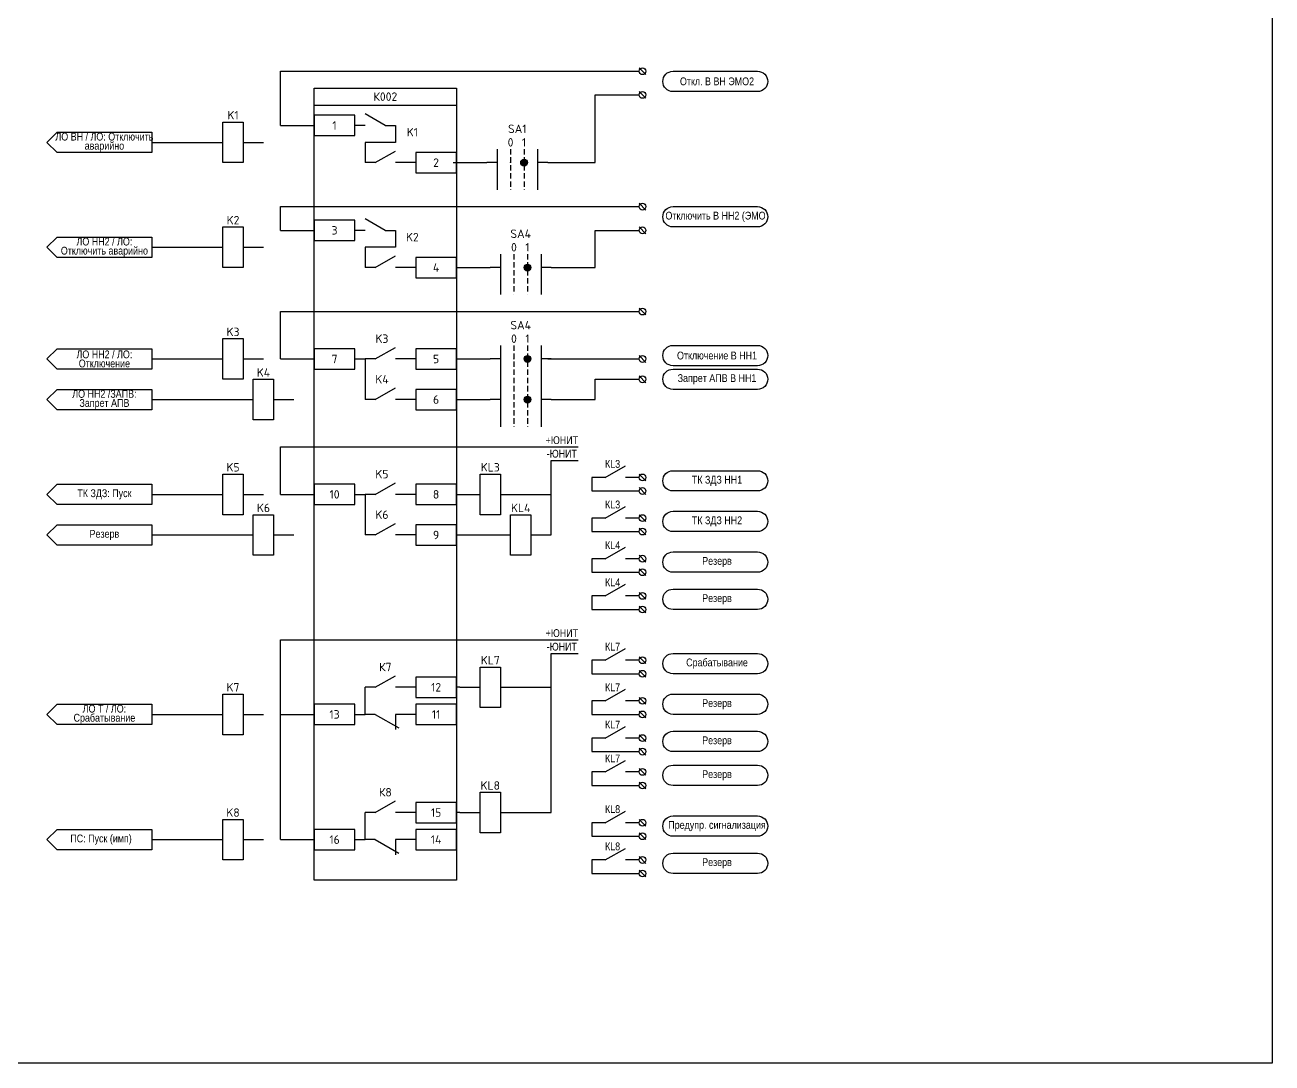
# Model space of a CAD drawing. Header units: millimetres. Extents: x 1657 to 5785, y -558 to 1129.
# Drawn here: x 2335.5 to 2704, y -171 to 135.7 of the extents above; entities that cross this region are included whole.
import ezdxf
from ezdxf.enums import TextEntityAlignment as Align

# ---------------------------------------------------------------- set-up
doc = ezdxf.new("R2010")
doc.units = ezdxf.units.MM
doc.set_wipeout_variables(frame=1)
doc.linetypes.add('HIDDEN', pattern=[9.525, 6.35, -3.175])
doc.layers.add('_ОРЗ_0.3', color=7, linetype='Continuous', lineweight=30)
doc.layers.add('TEXT', color=7, linetype='Continuous', lineweight=25)
doc.layers.add('Основная', color=7, linetype='Continuous')
doc.styles.add('2.5_Gost_RD', font='ARIALN.TTF', dxfattribs={"height": 2.5})
doc.styles.add('2.5_ISOCPEUR', font='isocpeur.ttf', dxfattribs={"width": 0.9, "height": 2.5})
doc.styles.add('2.5_ISOCPEUR_1', font='isocpeur.ttf', dxfattribs={"height": 2.5})

# ---------------------------------------------------------------- blocks, each defined once
blk = doc.blocks.new('SPEC_COS_H')
at = {"layer": 'Основная', "color": 0}
blk.add_line((0, 0), (6, 3.43), dxfattribs=at)
blk = doc.blocks.new('*U104')
blk.add_lwpolyline([(0, 3), (-12, 3), (-12, -3), (0, -3)], close=True)
at = {"layer": 'Основная', "color": 0}
for p, q in [((-24, 0), (-27, 0)), ((-12, 0), (-18, 0))]:
    blk.add_line(p, q, dxfattribs=at)
at = {"ltscale": 0.25}
blk.add_blockref('SPEC_COS_H', (-24, 0), dxfattribs=at)
at = {"layer": 'Основная', "style": '2.5_ISOCPEUR'}
for tag, p in [('ОУ', (-13, 9)), ('K', (-13, 9)), ('В', (-6, 0))]:
    blk.add_attdef(tag, text='', height=2.5, dxfattribs=at).set_placement(p, align=Align.MIDDLE_CENTER)
blk = doc.blocks.new('*U42')
at = {"layer": 'Основная', "color": 0}
for p, q in [((0, 0), (2, 0)), ((2, 0), (40, 0)), ((40, 0), (42, 0))]:
    blk.add_line(p, q, dxfattribs=at)
blk = doc.blocks.new('*U53')
blk.add_lwpolyline([(0, 3), (-12, 3), (-12, -3), (0, -3)], close=True)
at = {"layer": 'Основная', "style": '2.5_ISOCPEUR'}
for tag, p in [('ОУ', (-7, 10)), ('В', (-6, 0))]:
    blk.add_attdef(tag, text='', height=2.5, dxfattribs=at).set_placement(p, align=Align.MIDDLE_CENTER)
blk = doc.blocks.new('*U115')
blk.add_wipeout([(1, -0.01), (0.98, -0.18), (0.96, -0.27), (0.94, -0.34), (0.91, -0.42), (0.88, -0.48), (0.85, -0.53), (0.83, -0.56), (0.8, -0.6), (0.75, -0.66), (0.7, -0.71), (0.66, -0.75), (0.64, -0.77), (0.62, -0.79), (0.58, -0.81), (0.53, -0.85), (0.5, -0.86), (0.46, -0.89), (0.41, -0.91), (0.35, -0.94), (0.3, -0.95), (0.23, -0.97), (0.18, -0.98), (0.12, -0.99), (0.06, -1), (0.02, -1), (-0.04, -1), (-0.1, -0.99), (-0.16, -0.99), (-0.24, -0.97), (-0.28, -0.96), (-0.34, -0.94), (-0.39, -0.92), (-0.44, -0.9), (-0.47, -0.88), (-0.52, -0.86), (-0.56, -0.83), (-0.6, -0.8), (-0.64, -0.77), (-0.68, -0.73), (-0.74, -0.67), (-0.77, -0.63), (-0.8, -0.6), (-0.84, -0.54), (-0.87, -0.5), (-0.9, -0.44), (-0.92, -0.38), (-0.94, -0.34), (-0.96, -0.29), (-0.97, -0.23), (-0.99, -0.16), (-1, -0.08), (-1, -0.02), (-1, 0.03), (-0.99, 0.11), (-0.98, 0.18), (-0.97, 0.24), (-0.96, 0.29), (-0.94, 0.34), (-0.92, 0.4), (-0.89, 0.46), (-0.87, 0.5), (-0.84, 0.54), (-0.8, 0.6), (-0.77, 0.64), (-0.71, 0.7), (-0.67, 0.74), (-0.67, 0.74), (-0.68, 0.73), (-0.65, 0.76), (-0.6, 0.8), (-0.56, 0.83), (-0.52, 0.85), (-0.47, 0.88), (-0.42, 0.91), (-0.37, 0.93), (-0.32, 0.95), (-0.27, 0.96), (-0.21, 0.98), (-0.15, 0.99), (-0.08, 1), (-0.03, 1), (0.08, 1), (0.14, 0.99), (0.21, 0.98), (0.34, 0.94), (0.4, 0.92), (0.46, 0.89), (0.52, 0.85), (0.56, 0.83), (0.6, 0.8), (0.64, 0.77), (0.67, 0.74), (0.7, 0.71), (0.75, 0.67), (0.78, 0.63), (0.82, 0.57), (0.84, 0.54), (0.9, 0.43), (0.94, 0.35), (0.96, 0.29), (0.97, 0.23), (0.99, 0.1), (1, 0.03)])
at = {"layer": 'Основная', "ltscale": 0.25}
blk.add_circle((0, 0), 1, dxfattribs=at)
blk = doc.blocks.new('*U107')
at = {"layer": 'Основная', "style": '2.5_ISOCPEUR'}
for tag, p in [('ОУ', (0, 4)), ('В', (0, -3))]:
    blk.add_attdef(tag, text='', height=2.5, dxfattribs=at).set_placement(p, align=Align.MIDDLE_CENTER)
at = {"ltscale": 0.25}
blk.add_blockref('*U115', (0, 0), dxfattribs=at)
at = {"layer": 'Основная', "ltscale": 0.25}
blk.add_line((1, -1), (-1, 1), dxfattribs=at)
blk = doc.blocks.new('*U106')
at = {"ltscale": 0.35}
h = blk.add_hatch(color=256, dxfattribs=at)
edge = h.paths.add_edge_path()
edge.add_arc((-2, 0), 0.01, 0, 360)
h = blk.add_hatch(color=256, dxfattribs=at)
edge = h.paths.add_edge_path()
edge.add_arc((2, 0), 1, 0, 360)
at = {"layer": 'Основная', "color": 0}
for p, q in [((-6, 4), (-6, -8)), ((6, 4), (6, -8)), ((-6, 0), (-9, 0)), ((9, 0), (6, 0))]:
    blk.add_line(p, q, dxfattribs=at)
at = {"layer": 'Основная', "color": 0, "linetype": 'HIDDEN', "ltscale": 0.25}
for p, q in [((-2, 4), (-2, -8)), ((2, 4), (2, -8))]:
    blk.add_line(p, q, dxfattribs=at)
at = {"layer": 'Основная', "ltscale": 0.35}
for centre, radius in [((-2, 0), 0.01), ((2, 0), 1)]:
    blk.add_circle(centre, radius, dxfattribs=at)
at = {"layer": 'Основная', "style": '2.5_ISOCPEUR'}
for tag, p in [('ОУ', (0, 10)), ('ОП1', (-2, 6)), ('ОП2', (2, 6)), ('В1', (-9, -2)), ('В2', (9, -2))]:
    blk.add_attdef(tag, text='', height=2.5, dxfattribs=at).set_placement(p, align=Align.MIDDLE_CENTER)
blk = doc.blocks.new('*U108')
at = {"layer": 'Основная', "color": 0}
for p, q in [((-9, 0), (-3, 0)), ((3, 0), (9, 0))]:
    blk.add_line(p, q, dxfattribs=at)
at = {"layer": 'Основная'}
blk.add_lwpolyline([(-3, 6), (3, 6), (3, -6), (-3, -6)], close=True, dxfattribs=at)
at = {"layer": 'Основная', "style": '2.5_ISOCPEUR'}
for tag, p in [('ОУ', (0, 8)), ('В2', (-7, -2)), ('В1', (7, -2))]:
    blk.add_attdef(tag, text='', height=2.5, dxfattribs=at).set_placement(p, align=Align.MIDDLE_CENTER)
blk = doc.blocks.new('*U54')
blk.add_lwpolyline([(0, 3), (-12, 3), (-12, -3), (0, -3)], close=True)
at = {"layer": 'Основная', "color": 0}
for p, q in [((-24, 0), (-27, 0)), ((-12, 0), (-18, 0))]:
    blk.add_line(p, q, dxfattribs=at)
at = {"ltscale": 0.25}
blk.add_blockref('SPEC_COS_H', (-24, 0), dxfattribs=at)
at = {"layer": 'Основная', "style": '2.5_ISOCPEUR'}
for tag, p in [('ОУ', (-22, 6)), ('K', (-21, 6)), ('В', (-6, 0))]:
    blk.add_attdef(tag, text='', height=2.5, dxfattribs=at).set_placement(p, align=Align.MIDDLE_CENTER)
blk = doc.blocks.new('*U110')
at = {"layer": 'Основная', "color": 0}
blk.add_line((0, 0), (7, -4), dxfattribs=at)
at = {"layer": 'Основная', "ltscale": 0.35}
blk.add_line((6, 0), (6, -4.5), dxfattribs=at)
blk = doc.blocks.new('*U101')
blk.add_lwpolyline([(0, 3), (-12, 3), (-12, -3), (0, -3)], close=True)
at = {"layer": 'Основная', "color": 0}
for p, q in [((-24, 0), (-27, 0)), ((-12, 0), (-18, 0))]:
    blk.add_line(p, q, dxfattribs=at)
at = {"ltscale": 0.25}
blk.add_blockref('*U110', (-24, 0), dxfattribs=at)
at = {"layer": 'Основная', "style": '2.5_ISOCPEUR'}
for tag, p in [('ОУ', (-22, 4)), ('K', (-21, 6)), ('В', (-6, 0))]:
    blk.add_attdef(tag, text='', height=2.5, dxfattribs=at).set_placement(p, align=Align.MIDDLE_CENTER)
blk = doc.blocks.new('*U105')
blk.add_lwpolyline([(0, 3), (-12, 3), (-12, -3), (0, -3)], close=True)
at = {"layer": 'Основная', "color": 0}
for p, q in [((-24, 0), (-27, 0)), ((-12, 0), (-18, 0))]:
    blk.add_line(p, q, dxfattribs=at)
at = {"ltscale": 0.25}
blk.add_blockref('SPEC_COS_H', (-24, 0), dxfattribs=at)
at = {"layer": 'Основная', "style": '2.5_ISOCPEUR'}
for tag, p in [('ОУ', (-21, 6)), ('K', (-21, 6)), ('В', (-6, 0))]:
    blk.add_attdef(tag, text='', height=2.5, dxfattribs=at).set_placement(p, align=Align.MIDDLE_CENTER)

msp = doc.modelspace()

# ---------------------------------------------------------------- linework, layer by layer
at = {"ltscale": 100}
for p, q in [((2445, 106), (2445, 101)), ((2373, 101), (2388, 101)), ((2445, 101), (2436, 101)), ((2436, 101), (2436, 95)), ((2445, 75), (2445, 70)), ((2373, 70), (2388, 70)), ((2445, 70), (2436, 70)), ((2436, 70), (2436, 64)), ((2373, 37), (2388, 37)), ((2433, 37), (2436, 37)), ((2436, 37), (2436, 25)), ((2490, 37), (2517, 37)), ((2373, 25), (2397, 25)), ((2491, -15), (2491, 7)), ((2491, 7), (2499, 7)), ((2507, 2), (2503, 2)), ((2503, 2), (2503, -2)), ((2373, -3), (2388, -3)), ((2433, -3), (2436, -3)), ((2436, -3), (2436, -15)), ((2482, -3), (2491, -3)), ((2503, -2), (2517, -2)), ((2507, -10), (2503, -10)), ((2503, -10), (2503, -14)), ((2503, -14), (2517, -14)), ((2373, -15), (2397, -15)), ((2507, -22), (2503, -22)), ((2503, -22), (2503, -26)), ((2503, -26), (2517, -26)), ((2507, -33), (2503, -33)), ((2503, -33), (2503, -37)), ((2503, -37), (2517, -37)), ((2491, -97), (2491, -50)), ((2491, -50), (2499, -50)), ((2507, -52), (2503, -52)), ((2503, -52), (2503, -56)), ((2503, -56), (2517, -56)), ((2436, -68), (2436, -60)), ((2464, -60), (2463, -60)), ((2482, -60), (2491, -60)), ((2507, -64), (2503, -64)), ((2503, -64), (2503, -68)), ((2373, -68), (2388, -68)), ((2433, -68), (2436, -68)), ((2503, -68), (2517, -68)), ((2507, -75), (2503, -75)), ((2503, -75), (2503, -79)), ((2503, -79), (2517, -79)), ((2507, -85), (2503, -85)), ((2503, -85), (2503, -89)), ((2503, -89), (2517, -89)), ((2436, -105), (2436, -97)), ((2464, -97), (2463, -97)), ((2482, -97), (2491, -97)), ((2507, -100), (2503, -100)), ((2503, -100), (2503, -104)), ((2373, -105), (2388, -105)), ((2433, -105), (2436, -105)), ((2503, -104), (2517, -104)), ((2507, -111), (2503, -111)), ((2503, -111), (2503, -115)), ((2503, -115), (2517, -115))]:
    msp.add_line(p, q, dxfattribs=at)
for points in [[(2056, 734), (2704, 734), (2704, -171), (2056, -171)], [(2345, -65), (2373, -65), (2373, -71), (2345, -71), (2342, -68)]]:
    msp.add_lwpolyline(points, close=True, dxfattribs=at)
for points in [[(2411, 106), (2411, 122), (2517, 122)], [(2411, 106), (2421, 106)], [(2436, 106), (2433, 106)], [(2462, 95), (2472, 95)], [(2462, 95), (2472, 95)], [(2411, 75), (2411, 82), (2517, 82)], [(2411, 75), (2421, 75)], [(2436, 75), (2433, 75)], [(2463, 64), (2473, 64)], [(2463, 64), (2473, 64)], [(2463, 64), (2473, 64)], [(2463, 64), (2473, 64)], [(2411, 37), (2411, 51), (2517, 51)], [(2411, 37), (2421, 37)], [(2463, 37), (2473, 37)], [(2463, 25), (2473, 25)], [(2411, -3), (2411, 11), (2499, 11)], [(2411, -3), (2421, -3)], [(2463, -3), (2465, -3)], [(2463, -15), (2474, -15)], [(2411, -105), (2411, -46), (2499, -46)], [(2411, -68), (2421, -68)], [(2411, -105), (2421, -105)]]:
    msp.add_lwpolyline(points, dxfattribs=at)
at = {"color": 2, "ltscale": 100}
msp.add_lwpolyline([(2527, 116, -1), (2527, 122), (2552, 122, -1), (2552, 116)], format="xyb", close=True, dxfattribs=at)
at = {"color": 1, "ltscale": 100}
msp.add_lwpolyline([(2527, 76, -1), (2527, 82), (2552, 82, -1), (2552, 76)], format="xyb", close=True, dxfattribs=at)
at = {"color": 3, "ltscale": 100}
for points in [[(2527, 35, -1), (2527, 41), (2552, 41, -1), (2552, 35)], [(2527, 28, -1), (2527, 34), (2552, 34, -1), (2552, 28)]]:
    msp.add_lwpolyline(points, format="xyb", close=True, dxfattribs=at)
at = {"color": 215, "ltscale": 100, "true_color": 0xa953a0}
for points in [[(2527, -2, -1), (2527, 4), (2552, 4, -1), (2552, -2)], [(2527, -14, -1), (2527, -8), (2552, -8, -1), (2552, -14)]]:
    msp.add_lwpolyline(points, format="xyb", close=True, dxfattribs=at)
at = {"color": 30, "ltscale": 100, "true_color": 0xf7941d}
for points in [[(2527, -26, -1), (2527, -20), (2552, -20, -1), (2552, -26)], [(2527, -37, -1), (2527, -31), (2552, -31, -1), (2552, -37)]]:
    msp.add_lwpolyline(points, format="xyb", close=True, dxfattribs=at)
at = {"ltscale": 100}
for points in [[(2527, -56, -1), (2527, -50), (2552, -50, -1), (2552, -56)], [(2527, -68, -1), (2527, -62), (2552, -62, -1), (2552, -68)], [(2527, -79, -1), (2527, -73), (2552, -73, -1), (2552, -79)], [(2527, -89, -1), (2527, -83), (2552, -83, -1), (2552, -89)], [(2527, -104, -1), (2527, -98), (2552, -98, -1), (2552, -104)], [(2527, -115, -1), (2527, -109), (2552, -109, -1), (2552, -115)]]:
    msp.add_lwpolyline(points, format="xyb", close=True, dxfattribs=at)
at = {"layer": '_ОРЗ_0.3', "ltscale": 100}
msp.add_lwpolyline([(2421, 117), (2463, 117), (2463, -117), (2421, -117)], close=True, dxfattribs=at)
at = {"layer": 'Основная', "color": 0}
for p, q in [((2442, 106), (2445, 106)), ((2442, 75), (2445, 75))]:
    msp.add_line(p, q, dxfattribs=at)
at = {"layer": 'Основная', "ltscale": 100}
for points in [[(2373, 104), (2373, 98), (2345, 98), (2342, 101), (2345, 104)], [(2373, 73), (2373, 67), (2345, 67), (2342, 70), (2345, 73)], [(2373, 40), (2373, 34), (2345, 34), (2342, 37), (2345, 40)], [(2373, 28), (2373, 22), (2345, 22), (2342, 25), (2345, 28)], [(2373, 0), (2373, -6), (2345, -6), (2342, -3), (2345, 0)], [(2373, -12), (2373, -18), (2345, -18), (2342, -15), (2345, -12)], [(2373, -102), (2373, -108), (2345, -108), (2342, -105), (2345, -102)]]:
    msp.add_lwpolyline(points, close=True, dxfattribs=at)

# ---------------------------------------------------------------- block references
at = {"ltscale": 0.25}
for name, p in [('*U42', (2421, 112)), ('SPEC_COS_H', (2507, 2)), ('SPEC_COS_H', (2507, -10)), ('SPEC_COS_H', (2507, -22)), ('SPEC_COS_H', (2507, -33)), ('SPEC_COS_H', (2507, -52)), ('SPEC_COS_H', (2507, -64)), ('SPEC_COS_H', (2507, -75)), ('SPEC_COS_H', (2507, -85)), ('SPEC_COS_H', (2507, -100)), ('SPEC_COS_H', (2507, -111))]:
    msp.add_blockref(name, p, dxfattribs=at)
at = {"ltscale": 0.35}
ref = msp.add_blockref('*U108', (2397, 101), dxfattribs=at)
ref.add_attrib('ОУ', 'K1', dxfattribs={"layer": 'Основная', "height": 2.5, "style": '2.5_ISOCPEUR'}).set_placement((2397, 109), align=Align.MIDDLE_CENTER)
at = {"ltscale": 0.25, "xscale": -1}
for p in [(2442, 106), (2442, 75)]:
    msp.add_blockref('SPEC_COS_H', p, dxfattribs=at)
at = {"ltscale": 0.35}
ref = msp.add_blockref('*U106', (2481, 95), dxfattribs=at)
ref.add_attrib('ОУ', 'SA1', dxfattribs={"layer": 'Основная', "height": 2.5, "style": '2.5_ISOCPEUR'}).set_placement((2481, 105), align=Align.MIDDLE_CENTER)
ref.add_attrib('ОП1', '0', dxfattribs={"layer": 'Основная', "height": 2.5, "style": '2.5_ISOCPEUR'}).set_placement((2479, 101), align=Align.MIDDLE_CENTER)
ref.add_attrib('ОП2', '1', dxfattribs={"layer": 'Основная', "height": 2.5, "style": '2.5_ISOCPEUR'}).set_placement((2483, 101), align=Align.MIDDLE_CENTER)
ref = msp.add_blockref('*U108', (2397, 70), dxfattribs=at)
ref.add_attrib('ОУ', 'K2', dxfattribs={"layer": 'Основная', "height": 2.5, "style": '2.5_ISOCPEUR'}).set_placement((2397, 78), align=Align.MIDDLE_CENTER)
ref = msp.add_blockref('*U106', (2482, 64), dxfattribs=at)
ref.add_attrib('ОУ', 'SA4', dxfattribs={"layer": 'Основная', "height": 2.5, "style": '2.5_ISOCPEUR'}).set_placement((2482, 74), align=Align.MIDDLE_CENTER)
ref.add_attrib('ОП1', '0', dxfattribs={"layer": 'Основная', "height": 2.5, "style": '2.5_ISOCPEUR'}).set_placement((2480, 70), align=Align.MIDDLE_CENTER)
ref.add_attrib('ОП2', '1', dxfattribs={"layer": 'Основная', "height": 2.5, "style": '2.5_ISOCPEUR'}).set_placement((2484, 70), align=Align.MIDDLE_CENTER)
ref = msp.add_blockref('*U106', (2482, 37), dxfattribs=at)
ref.add_attrib('ОУ', 'SA4', dxfattribs={"layer": 'Основная', "height": 2.5, "style": '2.5_ISOCPEUR'}).set_placement((2482, 47), align=Align.MIDDLE_CENTER)
ref.add_attrib('ОП1', '0', dxfattribs={"layer": 'Основная', "height": 2.5, "style": '2.5_ISOCPEUR'}).set_placement((2480, 43), align=Align.MIDDLE_CENTER)
ref.add_attrib('ОП2', '1', dxfattribs={"layer": 'Основная', "height": 2.5, "style": '2.5_ISOCPEUR'}).set_placement((2484, 43), align=Align.MIDDLE_CENTER)
ref = msp.add_blockref('*U108', (2397, 37), dxfattribs=at)
ref.add_attrib('ОУ', 'K3', dxfattribs={"layer": 'Основная', "height": 2.5, "style": '2.5_ISOCPEUR'}).set_placement((2397, 45), align=Align.MIDDLE_CENTER)
ref = msp.add_blockref('*U108', (2406, 25), dxfattribs=at)
ref.add_attrib('ОУ', 'K4', dxfattribs={"layer": 'Основная', "height": 2.5, "style": '2.5_ISOCPEUR'}).set_placement((2406, 33), align=Align.MIDDLE_CENTER)
msp.add_blockref('*U106', (2482, 25), dxfattribs=at)
ref = msp.add_blockref('*U108', (2397, -3), dxfattribs=at)
ref.add_attrib('ОУ', 'K5', dxfattribs={"layer": 'Основная', "height": 2.5, "style": '2.5_ISOCPEUR'}).set_placement((2397, 5), align=Align.MIDDLE_CENTER)
ref = msp.add_blockref('*U108', (2473, -3), dxfattribs=at)
ref.add_attrib('ОУ', 'KL3', dxfattribs={"layer": 'Основная', "height": 2.5, "style": '2.5_ISOCPEUR'}).set_placement((2473, 5), align=Align.MIDDLE_CENTER)
ref = msp.add_blockref('*U108', (2406, -15), dxfattribs=at)
ref.add_attrib('ОУ', 'K6', dxfattribs={"layer": 'Основная', "height": 2.5, "style": '2.5_ISOCPEUR'}).set_placement((2406, -7), align=Align.MIDDLE_CENTER)
ref = msp.add_blockref('*U108', (2482, -15), dxfattribs=at)
ref.add_attrib('ОУ', 'KL4', dxfattribs={"layer": 'Основная', "height": 2.5, "style": '2.5_ISOCPEUR'}).set_placement((2482, -7), align=Align.MIDDLE_CENTER)
ref = msp.add_blockref('*U108', (2473, -60), dxfattribs=at)
ref.add_attrib('ОУ', 'KL7', dxfattribs={"layer": 'Основная', "height": 2.5, "style": '2.5_ISOCPEUR'}).set_placement((2473, -52), align=Align.MIDDLE_CENTER)
ref = msp.add_blockref('*U108', (2397, -68), dxfattribs=at)
ref.add_attrib('ОУ', 'K7', dxfattribs={"layer": 'Основная', "height": 2.5, "style": '2.5_ISOCPEUR'}).set_placement((2397, -60), align=Align.MIDDLE_CENTER)
ref = msp.add_blockref('*U108', (2473, -97), dxfattribs=at)
ref.add_attrib('ОУ', 'KL8', dxfattribs={"layer": 'Основная', "height": 2.5, "style": '2.5_ISOCPEUR'}).set_placement((2473, -89), align=Align.MIDDLE_CENTER)
ref = msp.add_blockref('*U108', (2397, -105), dxfattribs=at)
ref.add_attrib('ОУ', 'K8', dxfattribs={"layer": 'Основная', "height": 2.5, "style": '2.5_ISOCPEUR'}).set_placement((2397, -97), align=Align.MIDDLE_CENTER)
at = {"layer": '_ОРЗ_0.3', "ltscale": 0.25}
ref = msp.add_blockref('*U53', (2433, 106), dxfattribs=at)
ref.add_attrib('В', '1', dxfattribs={"layer": 'Основная', "height": 2.5, "style": '2.5_ISOCPEUR'}).set_placement((2427, 106), align=Align.MIDDLE_CENTER)
ref = msp.add_blockref('*U104', (2463, 95), dxfattribs=at)
ref.add_attrib('ОУ', 'K1', dxfattribs={"layer": 'Основная', "height": 2.5, "style": '2.5_ISOCPEUR'}).set_placement((2450, 104), align=Align.MIDDLE_CENTER)
ref.add_attrib('В', '2', dxfattribs={"layer": 'Основная', "height": 2.5, "style": '2.5_ISOCPEUR'}).set_placement((2457, 95), align=Align.MIDDLE_CENTER)
ref = msp.add_blockref('*U53', (2433, 75), dxfattribs=at)
ref.add_attrib('В', '3', dxfattribs={"layer": 'Основная', "height": 2.5, "style": '2.5_ISOCPEUR'}).set_placement((2427, 75), align=Align.MIDDLE_CENTER)
ref = msp.add_blockref('*U104', (2463, 64), dxfattribs=at)
ref.add_attrib('ОУ', 'K2', dxfattribs={"layer": 'Основная', "height": 2.5, "style": '2.5_ISOCPEUR'}).set_placement((2450, 73), align=Align.MIDDLE_CENTER)
ref.add_attrib('В', '4', dxfattribs={"layer": 'Основная', "height": 2.5, "style": '2.5_ISOCPEUR'}).set_placement((2457, 64), align=Align.MIDDLE_CENTER)
ref = msp.add_blockref('*U54', (2463, 37), dxfattribs=at)
ref.add_attrib('ОУ', 'K3', dxfattribs={"layer": 'Основная', "height": 2.5, "style": '2.5_ISOCPEUR'}).set_placement((2441, 43), align=Align.MIDDLE_CENTER)
ref.add_attrib('В', '5', dxfattribs={"layer": 'Основная', "height": 2.5, "style": '2.5_ISOCPEUR'}).set_placement((2457, 37), align=Align.MIDDLE_CENTER)
ref = msp.add_blockref('*U53', (2433, 37), dxfattribs=at)
ref.add_attrib('В', '7', dxfattribs={"layer": 'Основная', "height": 2.5, "style": '2.5_ISOCPEUR'}).set_placement((2427, 37), align=Align.MIDDLE_CENTER)
ref = msp.add_blockref('*U54', (2463, 25), dxfattribs=at)
ref.add_attrib('ОУ', 'K4', dxfattribs={"layer": 'Основная', "height": 2.5, "style": '2.5_ISOCPEUR'}).set_placement((2441, 31), align=Align.MIDDLE_CENTER)
ref.add_attrib('В', '6', dxfattribs={"layer": 'Основная', "height": 2.5, "style": '2.5_ISOCPEUR'}).set_placement((2457, 25), align=Align.MIDDLE_CENTER)
ref = msp.add_blockref('*U54', (2463, -3), dxfattribs=at)
ref.add_attrib('ОУ', 'K5', dxfattribs={"layer": 'Основная', "height": 2.5, "style": '2.5_ISOCPEUR'}).set_placement((2441, 3), align=Align.MIDDLE_CENTER)
ref.add_attrib('В', '8', dxfattribs={"layer": 'Основная', "height": 2.5, "style": '2.5_ISOCPEUR'}).set_placement((2457, -3), align=Align.MIDDLE_CENTER)
ref = msp.add_blockref('*U53', (2433, -3), dxfattribs=at)
ref.add_attrib('В', '10', dxfattribs={"layer": 'Основная', "height": 2.5, "style": '2.5_ISOCPEUR'}).set_placement((2427, -3), align=Align.MIDDLE_CENTER)
ref = msp.add_blockref('*U54', (2463, -15), dxfattribs=at)
ref.add_attrib('ОУ', 'K6', dxfattribs={"layer": 'Основная', "height": 2.5, "style": '2.5_ISOCPEUR'}).set_placement((2441, -9), align=Align.MIDDLE_CENTER)
ref.add_attrib('В', '9', dxfattribs={"layer": 'Основная', "height": 2.5, "style": '2.5_ISOCPEUR'}).set_placement((2457, -15), align=Align.MIDDLE_CENTER)
ref = msp.add_blockref('*U105', (2463, -60), dxfattribs=at)
ref.add_attrib('ОУ', 'К7', dxfattribs={"layer": 'Основная', "height": 2.5, "style": '2.5_ISOCPEUR'}).set_placement((2442, -54), align=Align.MIDDLE_CENTER)
ref.add_attrib('В', '12', dxfattribs={"layer": 'Основная', "height": 2.5, "style": '2.5_ISOCPEUR'}).set_placement((2457, -60), align=Align.MIDDLE_CENTER)
ref = msp.add_blockref('*U53', (2433, -68), dxfattribs=at)
ref.add_attrib('В', '13', dxfattribs={"layer": 'Основная', "height": 2.5, "style": '2.5_ISOCPEUR'}).set_placement((2427, -68), align=Align.MIDDLE_CENTER)
ref = msp.add_blockref('*U101', (2463, -68), dxfattribs=at)
ref.add_attrib('В', '11', dxfattribs={"layer": 'Основная', "height": 2.5, "style": '2.5_ISOCPEUR'}).set_placement((2457, -68), align=Align.MIDDLE_CENTER)
ref = msp.add_blockref('*U105', (2463, -97), dxfattribs=at)
ref.add_attrib('ОУ', 'К8', dxfattribs={"layer": 'Основная', "height": 2.5, "style": '2.5_ISOCPEUR'}).set_placement((2442, -91), align=Align.MIDDLE_CENTER)
ref.add_attrib('В', '15', dxfattribs={"layer": 'Основная', "height": 2.5, "style": '2.5_ISOCPEUR'}).set_placement((2457, -97), align=Align.MIDDLE_CENTER)
ref = msp.add_blockref('*U53', (2433, -105), dxfattribs=at)
ref.add_attrib('В', '16', dxfattribs={"layer": 'Основная', "height": 2.5, "style": '2.5_ISOCPEUR'}).set_placement((2427, -105), align=Align.MIDDLE_CENTER)
ref = msp.add_blockref('*U101', (2463, -105), dxfattribs=at)
ref.add_attrib('В', '14', dxfattribs={"layer": 'Основная', "height": 2.5, "style": '2.5_ISOCPEUR'}).set_placement((2457, -105), align=Align.MIDDLE_CENTER)

# ---------------------------------------------------------------- texts
at = {"ltscale": 100, "char_height": 2.3, "attachment_point": 5, "style": '2.5_Gost_RD'}
for s, insert, width in [('\\pxsm0.7;Откл. В ВН ЭМО2', (2540, 119), 31), ('\\pxsm0.7;Отключить В НН2 (ЭМО)', (2540, 79), 31), ('\\pxsm0.7;Отключение В НН1 ', (2540, 38), 31), ('\\pxsm0.7;Запрет АПВ В НН1 ', (2540, 31), 31), ('\\pxsm0.7;ТК ЗДЗ НН1', (2540, 1), 31), ('\\pxsm0.7;ТК ЗДЗ: Пуск', (2359, -3), 28), ('\\pxsm0.7;ТК ЗДЗ НН2', (2540, -11), 31), ('\\pxsm0.7;Резерв', (2359, -15), 28), ('\\pxsm0.7;Резерв', (2540, -23), 31), ('\\pxsm0.7;Резерв', (2540, -34), 31), ('\\pxsm0.7;Срабатывание', (2540, -53), 31), ('\\pxsm0.7;Резерв', (2540, -65), 31), ('\\pxsm0.7;Резерв', (2540, -76), 31), ('\\pxsm0.7;Резерв', (2540, -86), 31), ('\\pxsm0.7;Предупр. сигнализация', (2540, -101), 31), ('\\pxsm0.7;Резерв', (2540, -112), 31)]:
    msp.add_mtext(s, dxfattribs=dict(at, insert=insert, width=width))
at = {"color": 2, "ltscale": 0.25, "true_color": 0xf1eb1f, "insert": (2442, 114.5), "char_height": 2.5, "width": 42, "attachment_point": 5, "style": '2.5_ISOCPEUR_1'}
msp.add_mtext('{\\C256;К002}', dxfattribs=at)
at = {"layer": 'TEXT', "ltscale": 100, "char_height": 2.3, "attachment_point": 5, "style": '2.5_Gost_RD'}
for s, insert, width in [('\\pxsm0.7;ЛО ВН / ЛО: Отключить аварийно', (2359, 101), 29.7284), ('\\pxsm0.7;ЛО НН2 / ЛО: Отключить аварийно', (2359, 70), 29.7284), ('\\pxsm0.7;ЛО НН2 / ЛО: Отключение', (2359, 37), 28), ('\\pxsm0.7;ЛО НН2 /ЗАПВ: Запрет АПВ', (2359, 25), 28), ('\\pxi-3,l4,sm0.7,t4;+ЮНИТ', (2493, 13), 28), ('\\pxi-3,l4,sm0.7,t4;-ЮНИТ', (2493, 9), 28), ('\\pxi-3,l4,sm0.7,t4;КL3', (2508, 6), 28), ('\\pxi-3,l4,sm0.7,t4;КL3', (2508, -6), 28), ('\\pxi-3,l4,sm0.7,t4;КL4', (2508, -18), 28), ('\\pxi-3,l4,sm0.7,t4;КL4', (2508, -29), 28), ('\\pxi-3,l4,sm0.7,t4;+ЮНИТ', (2493, -44), 28), ('\\pxi-3,l4,sm0.7,t4;-ЮНИТ', (2493, -48), 28), ('\\pxi-3,l4,sm0.7,t4;КL7', (2508, -48), 28), ('\\pxi-3,l4,sm0.7,t4;КL7', (2508, -60), 28), ('\\pxsm0.7;ЛО Т / ЛО: Срабатывание', (2359, -68), 28), ('\\pxi-3,l4,sm0.7,t4;КL7', (2508, -71), 28), ('\\pxi-3,l4,sm0.7,t4;КL7', (2508, -81), 28), ('\\pxi-3,l4,sm0.7,t4;КL8', (2508, -96), 28), ('\\pxsm0.7;ПС: Пуск (имп)', (2358, -105), 28), ('\\pxi-3,l4,sm0.7,t4;КL8', (2508, -107), 28)]:
    msp.add_mtext(s, dxfattribs=dict(at, insert=insert, width=width))

# ---------------------------------------------------------------- next in the draw order: block references
at = {"ltscale": 0.25}
for p in [(2518, 122), (2518, 115), (2518, 82), (2518, 75), (2518, 51), (2518, 37), (2518, 31), (2518, 2), (2518, -2), (2518, -10), (2518, -14), (2518, -22), (2518, -26), (2518, -33), (2518, -37), (2518, -52), (2518, -56), (2518, -64), (2518, -68), (2518, -75), (2518, -79), (2518, -85), (2518, -89), (2518, -100), (2518, -104), (2518, -111), (2518, -115)]:
    msp.add_blockref('*U107', p, dxfattribs=at)

# ---------------------------------------------------------------- next in the draw order: linework, layer by layer
at = {"ltscale": 100}
for p, q in [((2517, 2), (2513, 2)), ((2517, -10), (2513, -10)), ((2517, -22), (2513, -22)), ((2517, -33), (2513, -33)), ((2517, -52), (2513, -52)), ((2517, -64), (2513, -64)), ((2517, -75), (2513, -75)), ((2517, -85), (2513, -85)), ((2517, -100), (2513, -100)), ((2517, -111), (2513, -111))]:
    msp.add_line(p, q, dxfattribs=at)
for points in [[(2490, 95), (2504, 95), (2504, 115), (2517, 115)], [(2491, 64), (2504, 64), (2504, 75), (2517, 75)], [(2491, 25), (2504, 25), (2504, 31), (2517, 31)]]:
    msp.add_lwpolyline(points, dxfattribs=at)

doc.saveas('drawing.dxf')
